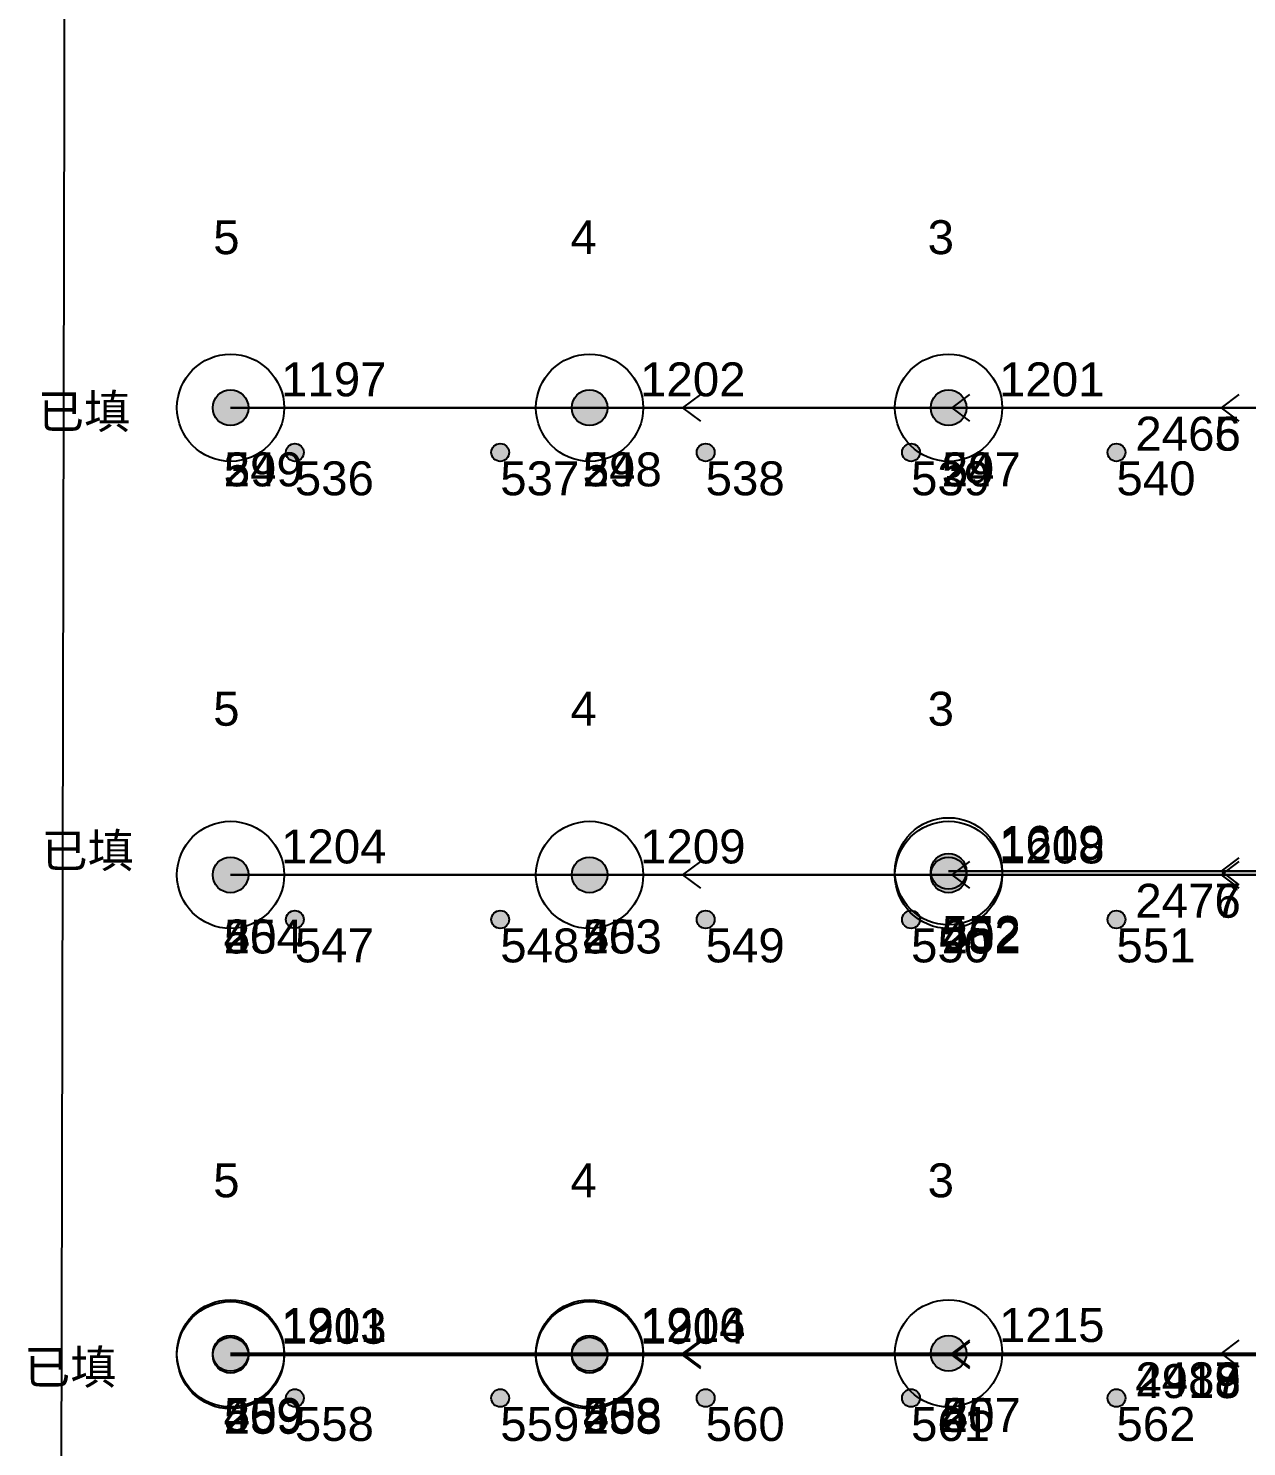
# Model space of a CAD drawing. Header units: millimetres. Extents: x 1508 to 209369, y 3688 to 146097.
# Drawn here: x 168455 to 175276, y 41154 to 49094 of the extents above; entities that cross this region are included whole.
import ezdxf

# ---------------------------------------------------------------- set-up
doc = ezdxf.new("R2010")
doc.units = ezdxf.units.MM
for name, color, linetype, true_color in [('Ndc8_Activity_DuiGao_Erceng', 1, 'Continuous', 0xff0000), ('Ndc8_Activity_DuiGao_ErcengID', 1, 'Continuous', 0xff0000), ('Ndc8_Activity_DuiGao_Sanceng', 1, 'Continuous', 0xff0000), ('Ndc8_Activity_DuiGao_SancengID', 1, 'Continuous', 0xff0000), ('Ndc8_Activity_DuiGao_Yiceng', 1, 'Continuous', 0xff0000), ('Ndc8_Activity_DuiGao_YicengID', 1, 'Continuous', 0xff0000), ('Ndc8_Cluster', 7, 'Continuous', 0x808000), ('Ndc8_Point', 7, 'Continuous', 0x000080), ('Ndc8_PointID', 7, 'Continuous', 0x000080), ('Ndc8_SD2_Bwd_LoadOperation', 5, 'Continuous', 0x0000ff), ('Ndc8_SD2_Bwd_LoadOperationID', 5, 'Continuous', 0x0000ff), ('Ndc8_SD2_Fwd_NoForkAutoAdjust', 5, 'Continuous', 0x0000ff), ('Ndc8_SD2_Fwd_NoForkAutoAdjustID', 5, 'Continuous', 0x0000ff), ('Ndc8_Spot', 1, 'Continuous', 0xff0000), ('Ndc8_SpotID', 1, 'Continuous', 0xff0000), ('Ndc8_Text', 7, 'Continuous', 0x000000)]:
    doc.layers.add(name, color=color, linetype=linetype, true_color=true_color)
doc.styles.add('Ndc8Style', font='arial.ttf', dxfattribs={"height": 0.2})

msp = doc.modelspace()

# ---------------------------------------------------------------- hatches: boundary and pattern name
at = {"layer": 'Ndc8_Point'}
h = msp.add_hatch(color=256, dxfattribs=at)
edge = h.paths.add_edge_path(flags=0)
edge.add_arc((169587, 46970), 100, 0, 360)
h = msp.add_hatch(color=256, dxfattribs=at)
edge = h.paths.add_edge_path(flags=0)
edge.add_arc((171597, 46970), 100, 0, 360)
h = msp.add_hatch(color=256, dxfattribs=at)
edge = h.paths.add_edge_path(flags=0)
edge.add_arc((173607, 46970), 100, 0, 360)
h = msp.add_hatch(color=256, dxfattribs=at)
edge = h.paths.add_edge_path(flags=0)
edge.add_arc((173607, 44375), 100, 0, 360)
h = msp.add_hatch(color=256, dxfattribs=at)
edge = h.paths.add_edge_path(flags=0)
edge.add_arc((169587, 44355), 100, 0, 360)
h = msp.add_hatch(color=256, dxfattribs=at)
edge = h.paths.add_edge_path(flags=0)
edge.add_arc((171597, 44355), 100, 0, 360)
h = msp.add_hatch(color=256, dxfattribs=at)
edge = h.paths.add_edge_path(flags=0)
edge.add_arc((173607, 44355), 100, 0, 360)
h = msp.add_hatch(color=256, dxfattribs=at)
edge = h.paths.add_edge_path(flags=0)
edge.add_arc((169587, 41676), 100, 0, 360)
h = msp.add_hatch(color=256, dxfattribs=at)
edge = h.paths.add_edge_path(flags=0)
edge.add_arc((169587, 41666), 100, 0, 360)
h = msp.add_hatch(color=256, dxfattribs=at)
edge = h.paths.add_edge_path(flags=0)
edge.add_arc((171597, 41676), 100, 0, 360)
h = msp.add_hatch(color=256, dxfattribs=at)
edge = h.paths.add_edge_path(flags=0)
edge.add_arc((171597, 41666), 100, 0, 360)
h = msp.add_hatch(color=256, dxfattribs=at)
edge = h.paths.add_edge_path(flags=0)
edge.add_arc((173607, 41676), 100, 0, 360)
at = {"layer": 'Ndc8_Spot'}
h = msp.add_hatch(color=256, dxfattribs=at)
edge = h.paths.add_edge_path(flags=0)
edge.add_arc((169947, 46720), 50, 0, 360)
h = msp.add_hatch(color=256, dxfattribs=at)
edge = h.paths.add_edge_path(flags=0)
edge.add_arc((171097, 46720), 50, 0, 360)
h = msp.add_hatch(color=256, dxfattribs=at)
edge = h.paths.add_edge_path(flags=0)
edge.add_arc((172247, 46720), 50, 0, 360)
h = msp.add_hatch(color=256, dxfattribs=at)
edge = h.paths.add_edge_path(flags=0)
edge.add_arc((173397, 46720), 50, 0, 360)
h = msp.add_hatch(color=256, dxfattribs=at)
edge = h.paths.add_edge_path(flags=0)
edge.add_arc((174547, 46720), 50, 0, 360)
h = msp.add_hatch(color=256, dxfattribs=at)
edge = h.paths.add_edge_path(flags=0)
edge.add_arc((169947, 44105), 50, 0, 360)
h = msp.add_hatch(color=256, dxfattribs=at)
edge = h.paths.add_edge_path(flags=0)
edge.add_arc((171097, 44105), 50, 0, 360)
h = msp.add_hatch(color=256, dxfattribs=at)
edge = h.paths.add_edge_path(flags=0)
edge.add_arc((172247, 44105), 50, 0, 360)
h = msp.add_hatch(color=256, dxfattribs=at)
edge = h.paths.add_edge_path(flags=0)
edge.add_arc((173397, 44105), 50, 0, 360)
h = msp.add_hatch(color=256, dxfattribs=at)
edge = h.paths.add_edge_path(flags=0)
edge.add_arc((174547, 44105), 50, 0, 360)
h = msp.add_hatch(color=256, dxfattribs=at)
edge = h.paths.add_edge_path(flags=0)
edge.add_arc((169947, 41426), 50, 0, 360)
h = msp.add_hatch(color=256, dxfattribs=at)
edge = h.paths.add_edge_path(flags=0)
edge.add_arc((171097, 41426), 50, 0, 360)
h = msp.add_hatch(color=256, dxfattribs=at)
edge = h.paths.add_edge_path(flags=0)
edge.add_arc((172247, 41426), 50, 0, 360)
h = msp.add_hatch(color=256, dxfattribs=at)
edge = h.paths.add_edge_path(flags=0)
edge.add_arc((173397, 41426), 50, 0, 360)
h = msp.add_hatch(color=256, dxfattribs=at)
edge = h.paths.add_edge_path(flags=0)
edge.add_arc((174547, 41426), 50, 0, 360)

# ---------------------------------------------------------------- linework, layer by layer
at = {"layer": 'Ndc8_Activity_DuiGao_Erceng'}
for centre in [(169587, 46970), (171597, 46970), (173607, 46970), (169587, 44355), (171597, 44355), (173607, 44355), (169587, 41676), (171597, 41676), (173607, 41676)]:
    msp.add_circle(centre, 300, dxfattribs=at)
at = {"layer": 'Ndc8_Activity_DuiGao_Sanceng'}
for centre in [(169587, 46970), (171597, 46970), (173607, 46970), (169587, 44355), (171597, 44355), (173607, 44375), (169587, 41676), (171597, 41676), (173607, 41676)]:
    msp.add_circle(centre, 300, dxfattribs=at)
at = {"layer": 'Ndc8_Activity_DuiGao_Yiceng'}
for centre in [(169587, 46970), (171597, 46970), (173607, 46970), (169587, 44355), (171597, 44355), (173607, 44355), (169587, 41666), (171597, 41666), (173607, 41676)]:
    msp.add_circle(centre, 300, dxfattribs=at)
at = {"layer": 'Ndc8_Cluster'}
msp.add_lwpolyline([(168672, 56469), (168582, 15163), (184650, 15345), (183955, 57935), (181238, 59038), (177537, 58539)], close=True, dxfattribs=at)
at = {"layer": 'Ndc8_Point'}
for centre in [(169587, 46970), (171597, 46970), (173607, 46970), (173607, 44375), (169587, 44355), (171597, 44355), (173607, 44355), (169587, 41676), (169587, 41666), (171597, 41676), (171597, 41666), (173607, 41676)]:
    msp.add_circle(centre, 100, dxfattribs=at)
at = {"layer": 'Ndc8_SD2_Bwd_LoadOperation'}
for points in [[(172220, 46895), (172120, 46970), (172220, 47045)], [(173727, 46895), (173627, 46970), (173727, 47045)], [(175235, 46895), (175135, 46970), (175235, 47045)], [(179718, 46970), (169587, 46970)], [(179718, 46970), (171597, 46970)], [(179718, 46970), (173607, 46970)], [(172220, 44280), (172120, 44355), (172220, 44430)], [(173727, 44280), (173627, 44355), (173727, 44430)], [(175235, 44300), (175135, 44375), (175235, 44450)], [(175235, 44280), (175135, 44355), (175235, 44430)], [(179718, 44355), (169587, 44355)], [(179718, 44355), (171597, 44355)], [(179718, 44375), (173607, 44375)], [(179718, 44355), (173607, 44355)], [(172220, 41601), (172120, 41676), (172220, 41751)], [(172220, 41591), (172120, 41666), (172220, 41741)], [(173727, 41601), (173627, 41676), (173727, 41751)], [(173727, 41591), (173627, 41666), (173727, 41741)], [(175235, 41601), (175135, 41676), (175235, 41751)], [(179718, 41676), (169587, 41676)], [(179718, 41666), (169587, 41666)], [(179718, 41676), (171597, 41676)], [(179718, 41666), (171597, 41666)], [(179718, 41676), (173607, 41676)]]:
    msp.add_lwpolyline(points, dxfattribs=at)
at = {"layer": 'Ndc8_SD2_Fwd_NoForkAutoAdjust'}
for points in [[(169587, 46970), (179718, 46970)], [(171597, 46970), (179718, 46970)], [(173607, 46970), (179718, 46970)], [(169587, 44355), (179718, 44355)], [(171597, 44355), (179718, 44355)], [(173607, 44375), (179718, 44375)], [(173607, 44355), (179718, 44355)], [(169587, 41676), (179718, 41676)], [(169587, 41666), (179718, 41666)], [(171597, 41676), (179718, 41676)], [(171597, 41666), (179718, 41666)], [(173607, 41676), (179718, 41676)]]:
    msp.add_lwpolyline(points, dxfattribs=at)
at = {"layer": 'Ndc8_Spot'}
for centre in [(169947, 46720), (171097, 46720), (172247, 46720), (173397, 46720), (174547, 46720), (169947, 44105), (171097, 44105), (172247, 44105), (173397, 44105), (174547, 44105), (169947, 41426), (171097, 41426), (172247, 41426), (173397, 41426), (174547, 41426)]:
    msp.add_circle(centre, 50, dxfattribs=at)

# ---------------------------------------------------------------- texts
at = {"layer": 'Ndc8_Activity_DuiGao_ErcengID', "style": 'Ndc8Style'}
for s, p in [('399', (169549, 46530)), ('398', (171559, 46530)), ('397', (173569, 46530)), ('404', (169549, 43915)), ('403', (171559, 43915)), ('402', (173569, 43915)), ('409', (169549, 41236)), ('408', (171559, 41236)), ('407', (173569, 41236))]:
    msp.add_text(s, height=190, dxfattribs=at).set_placement(p)
at = {"layer": 'Ndc8_Activity_DuiGao_SancengID', "style": 'Ndc8Style'}
for s, p in [('549', (169549, 46530)), ('548', (171559, 46530)), ('547', (173569, 46530)), ('554', (169549, 43915)), ('553', (171559, 43915)), ('552', (173569, 43935)), ('559', (169549, 41236)), ('558', (171559, 41236)), ('557', (173569, 41236))]:
    msp.add_text(s, height=190, dxfattribs=at).set_placement(p)
at = {"layer": 'Ndc8_Activity_DuiGao_YicengID', "style": 'Ndc8Style'}
for s, p in [('249', (169549, 46530)), ('248', (171559, 46530)), ('247', (173569, 46530)), ('254', (169549, 43915)), ('253', (171559, 43915)), ('252', (173569, 43915)), ('259', (169549, 41226)), ('258', (171559, 41226)), ('257', (173569, 41236))]:
    msp.add_text(s, height=190, dxfattribs=at).set_placement(p)
at = {"layer": 'Ndc8_PointID', "style": 'Ndc8Style'}
for s, p in [('1197', (169870, 47034)), ('1202', (171880, 47034)), ('1201', (173890, 47034)), ('1619', (173890, 44439)), ('1204', (169870, 44419)), ('1209', (171880, 44419)), ('1208', (173890, 44419)), ('1211', (169870, 41740)), ('1216', (171880, 41740)), ('1215', (173890, 41740)), ('1903', (169870, 41730)), ('1904', (171880, 41730))]:
    msp.add_text(s, height=190, dxfattribs=at).set_placement(p)
at = {"layer": 'Ndc8_SD2_Bwd_LoadOperationID', "style": 'Ndc8Style'}
for s, p in [('2465', (174653, 46730)), ('2476', (174653, 44115)), ('4918', (174653, 41426)), ('2487', (174653, 41436))]:
    msp.add_text(s, height=190, dxfattribs=at).set_placement(p)
at = {"layer": 'Ndc8_SD2_Fwd_NoForkAutoAdjustID', "style": 'Ndc8Style'}
for s, p in [('2466', (174653, 46730)), ('2477', (174653, 44115)), ('4919', (174653, 41426)), ('2488', (174653, 41436))]:
    msp.add_text(s, height=190, dxfattribs=at).set_placement(p)
at = {"layer": 'Ndc8_SpotID', "style": 'Ndc8Style'}
for s, p in [('536', (169947, 46480)), ('537', (171097, 46480)), ('538', (172247, 46480)), ('539', (173397, 46480)), ('540', (174547, 46480)), ('547', (169947, 43865)), ('548', (171097, 43865)), ('549', (172247, 43865)), ('550', (173397, 43865)), ('551', (174547, 43865)), ('558', (169947, 41186)), ('559', (171097, 41186)), ('560', (172247, 41186)), ('561', (173397, 41186)), ('562', (174547, 41186))]:
    msp.add_text(s, height=190, dxfattribs=at).set_placement(p)
at = {"layer": 'Ndc8_Text', "char_height": 190, "attachment_point": 1, "style": 'Ndc8Style'}
for s, insert, width in [('5', (169490, 48020), 322), ('4', (171490, 48020), 322), ('3', (173490, 48020), 322), ('已填', (168508, 47044), 1288), ('5', (169490, 45380), 322), ('4', (171490, 45380), 322), ('3', (173490, 45380), 322), ('已填', (168528, 44586), 1288), ('5', (169490, 42740), 322), ('4', (171490, 42740), 322), ('3', (173490, 42740), 322), ('已填', (168431, 41694), 1288)]:
    msp.add_mtext(s, dxfattribs=dict(at, insert=insert, width=width))

doc.saveas('drawing.dxf')
